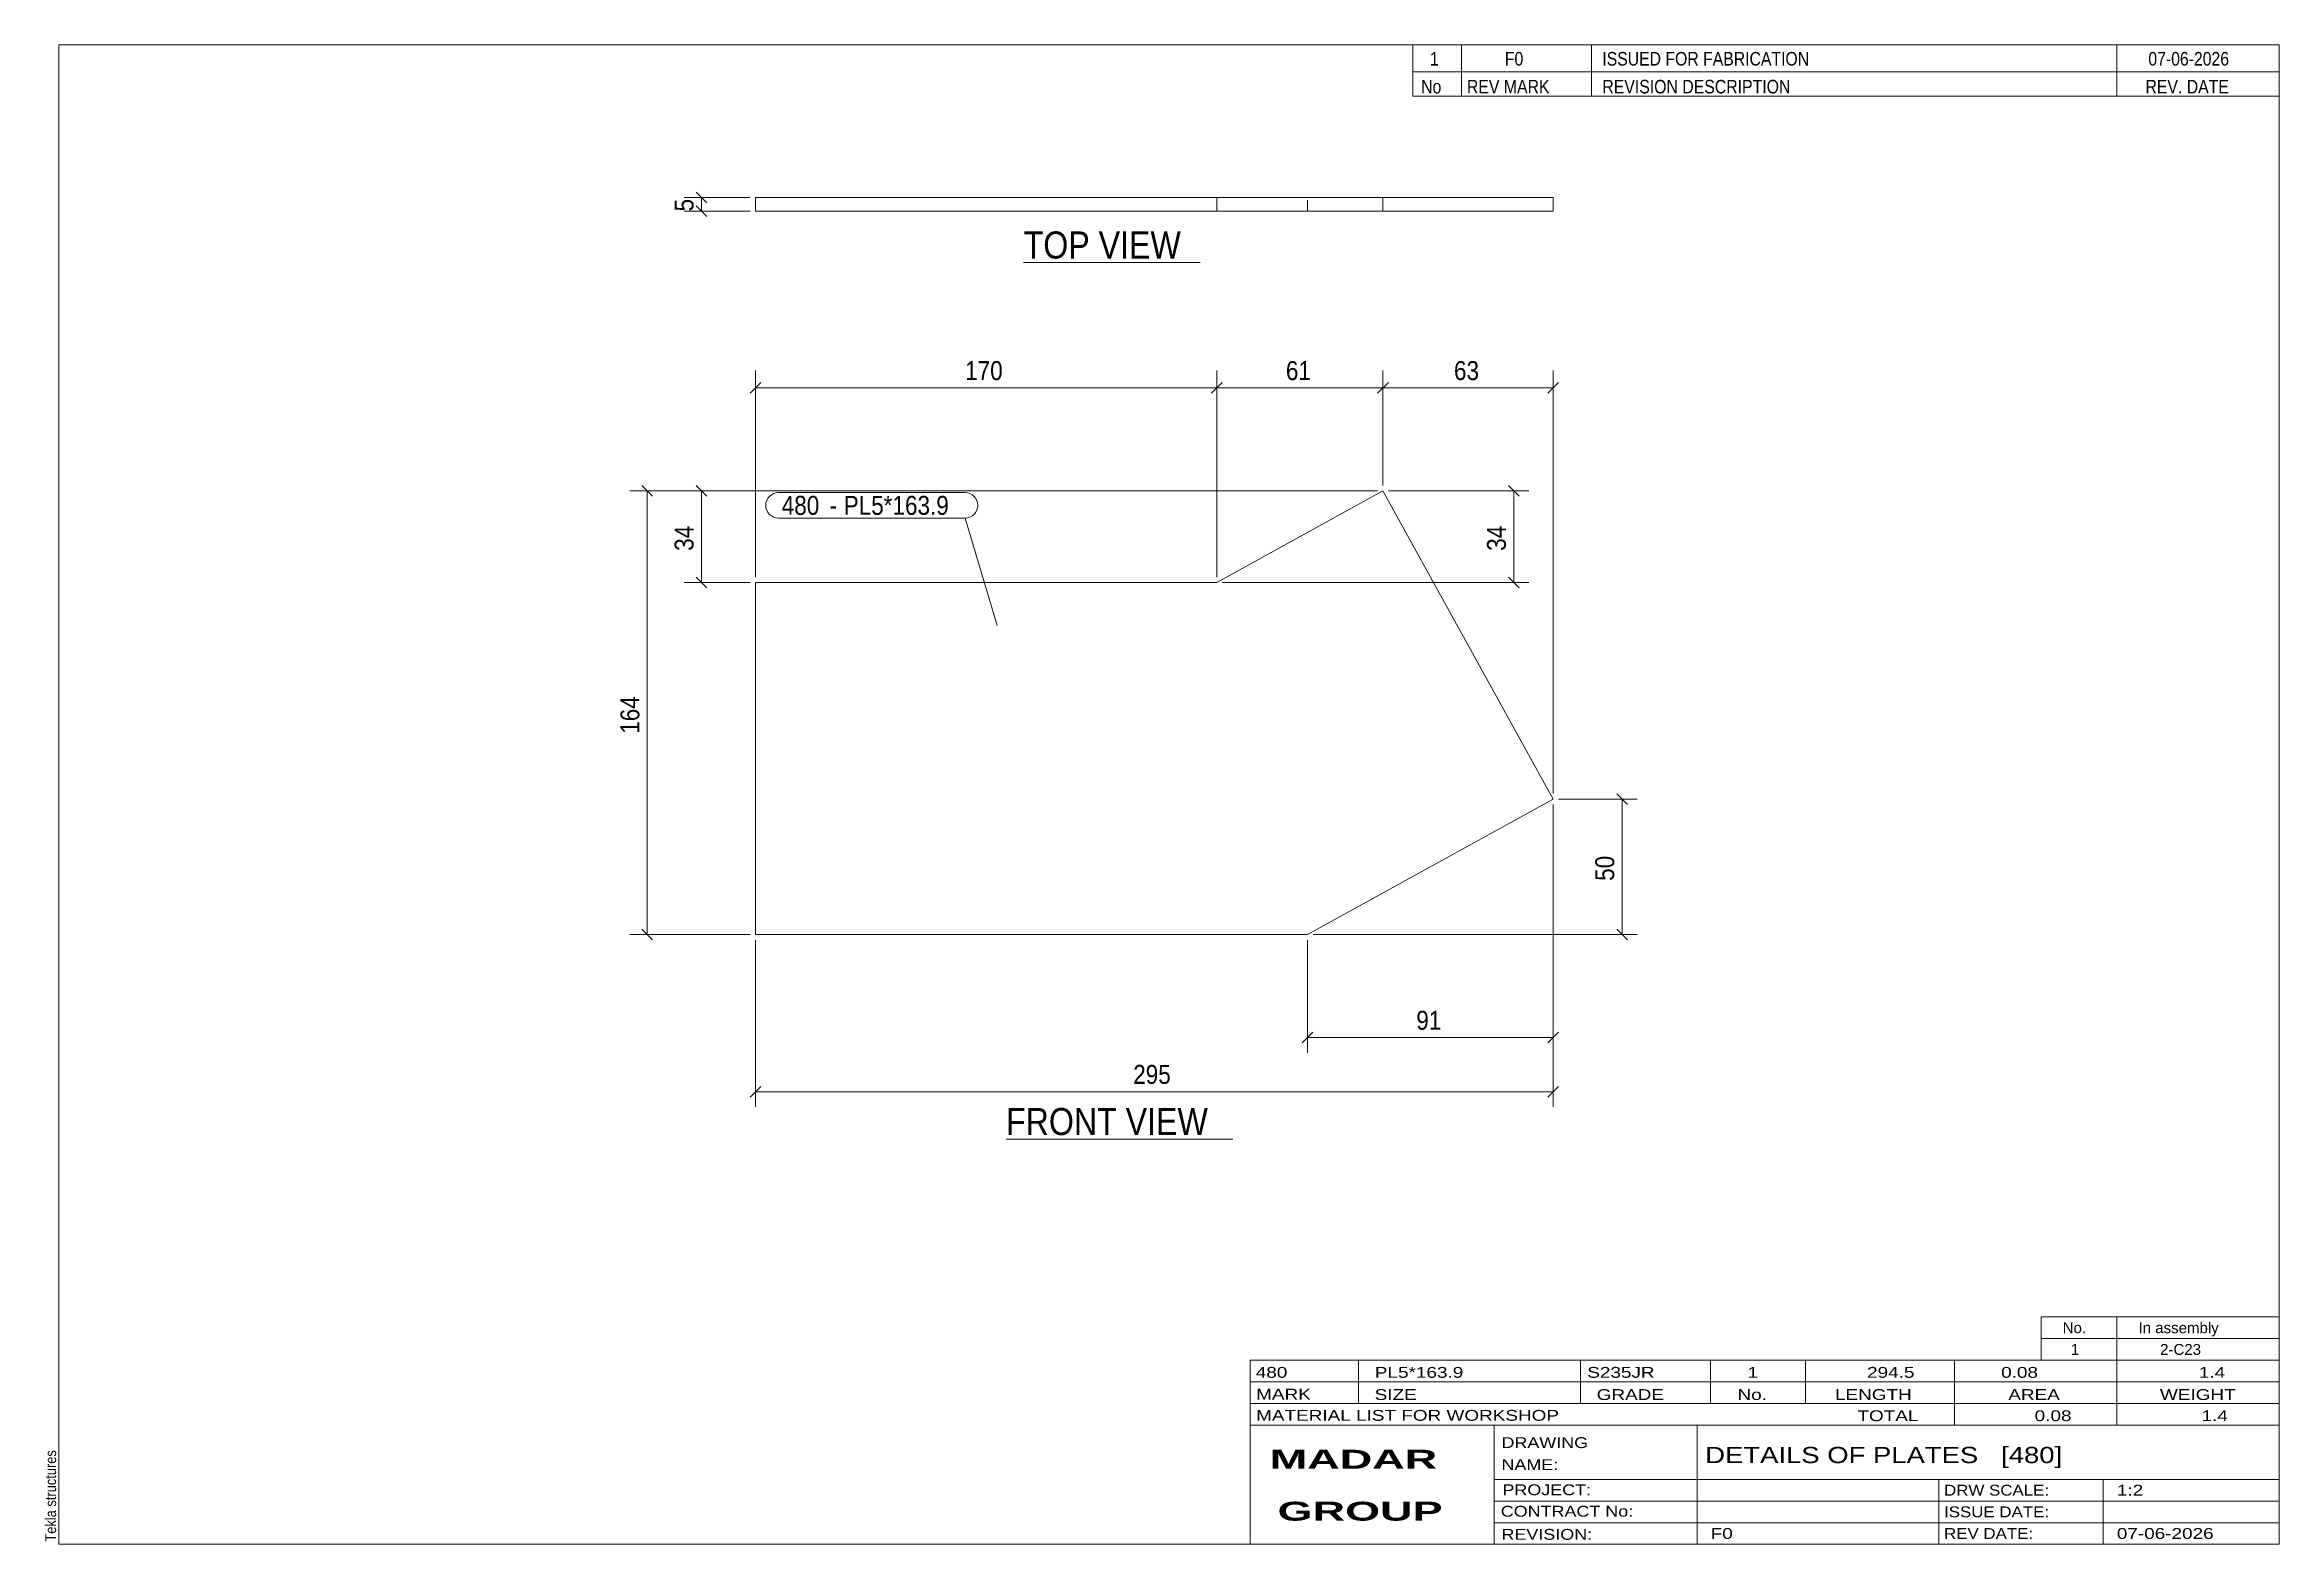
# Model space of a CAD drawing. Header units: millimetres. Extents: x 2 to 415, y 5 to 282.
import ezdxf

# ---------------------------------------------------------------- set-up
doc = ezdxf.new("R2010")
doc.units = ezdxf.units.MM
doc.linetypes.add('XKITLINE00', pattern=[0])
doc.linetypes.add('XKITLINE02', pattern=[4, 2, -2])
for name, color, linetype, lineweight in [('Dimensions', 7, 'Continuous', 0), ('DrawingSheet', 5, 'Continuous', 0), ('OtherObjectType', 7, 'Continuous', 0), ('Part', 2, 'Continuous', 0), ('PartMark', 7, 'Continuous', 0)]:
    doc.layers.add(name, color=color, linetype=linetype, lineweight=lineweight)
doc.styles.add('ARIAL', font='ARIAL.TTF')
doc.styles.add('ARIAL_BOLD', font='ARIALBD.TTF')
doc.styles.add('ARIAL_NARROW', font='ARIALN.TTF')

# ---------------------------------------------------------------- blocks, each defined once
blk = doc.blocks.new('*A1')
at = {"layer": 'Part', "color": 2, "linetype": 'XKITLINE00', "lineweight": 0}
for p, q in [((218.83, 182.64), (249.5, 199.57)), ((249.5, 199.57), (280.91, 142.66)), ((133.65, 117.64), (133.66, 182.64)), ((133.66, 182.64), (218.83, 182.64)), ((280.91, 142.66), (235.58, 117.64)), ((235.58, 117.64), (133.65, 117.64))]:
    blk.add_line(p, q, dxfattribs=at)
blk = doc.blocks.new('*A2')
at = {"layer": 'Part', "color": 2, "linetype": 'XKITLINE00', "lineweight": 0}
for p, q in [((133.65, 251.25), (133.65, 253.75)), ((280.91, 253.75), (133.66, 253.75)), ((133.66, 251.25), (133.66, 253.75)), ((218.83, 251.25), (218.83, 253.75)), ((249.5, 251.25), (249.5, 253.75)), ((280.91, 251.25), (280.91, 253.75)), ((249.5, 251.25), (133.66, 251.25)), ((280.91, 251.25), (249.5, 251.25))]:
    blk.add_line(p, q, dxfattribs=at)
at = {"layer": 'Part', "color": 7, "linetype": 'XKITLINE02', "lineweight": 0}
for p, q in [((133.66, 253.75), (133.65, 253.75)), ((235.58, 251.25), (235.58, 253.75)), ((133.65, 251.25), (133.66, 251.25)), ((133.66, 251.25), (133.65, 251.25))]:
    blk.add_line(p, q, dxfattribs=at)
blk = doc.blocks.new('*A3')
at = {"layer": 'DrawingSheet', "color": 5, "linetype": 'XKITLINE00', "lineweight": 0}
for p, q in [((415, 282), (5, 282)), ((5, 282), (5, 5)), ((415, 5), (415, 282)), ((5, 5), (415, 5))]:
    blk.add_line(p, q, dxfattribs=at)
at = {"layer": 'DrawingSheet', "color": 5, "style": 'ARIAL', "width": 0.85}
blk.add_text('Tekla structures', height=2, rotation=90, dxfattribs=at).set_placement((4.5, 5.5))
blk = doc.blocks.new('*A4')
at = {"layer": 'OtherObjectType', "color": 7, "linetype": 'XKITLINE00', "lineweight": 0}
for p, q in [((371, 47), (415, 47)), ((371, 43), (371, 47)), ((385, 43), (385, 47)), ((415, 43), (415, 47)), ((371, 43), (415, 43)), ((371, 39), (371, 43)), ((385, 39), (385, 43)), ((415, 39), (415, 43)), ((371, 39), (415, 39))]:
    blk.add_line(p, q, dxfattribs=at)
at = {"layer": 'OtherObjectType', "color": 7, "style": 'ARIAL_NARROW', "width": 1.211571}
for s, p in [('No.', (375, 44)), ('In assembly', (389, 44)), ('1', (376.5, 40)), ('2-C23', (392.99, 40))]:
    blk.add_text(s, height=2, dxfattribs=at).set_placement(p)
blk = doc.blocks.new('*A5')
at = {"layer": 'OtherObjectType', "color": 7, "linetype": 'XKITLINE00', "lineweight": 0}
for p, q in [((255, 282), (415, 282)), ((415, 282), (255, 282)), ((255, 282), (255, 277)), ((264, 282), (264, 277)), ((288, 282), (288, 277)), ((385, 282), (385, 277)), ((415, 282), (415, 277)), ((255, 277), (415, 277)), ((255, 277), (255, 272.5)), ((255, 277), (415, 277)), ((264, 277), (264, 272.5)), ((288, 277), (288, 272.5)), ((385, 277), (385, 272.5)), ((415, 277), (415, 272.5)), ((415, 272.5), (255, 272.5))]:
    blk.add_line(p, q, dxfattribs=at)
at = {"layer": 'OtherObjectType', "color": 7, "style": 'ARIAL_NARROW'}
for s, width, p in [('1', 1.017001, (258.16, 278.15)), ('F0', 1.017001, (272, 278.15)), ('ISSUED FOR FABRICATION', 1.017001, (290, 278.15)), ('07-06-2026', 1.017001, (390.82, 278.15)), ('No', 1.02, (256.54, 273)), ('REV MARK', 1.02, (265, 273)), ('REVISION DESCRIPTION', 1.02, (290, 273)), ('REV. DATE', 1.02, (390.28, 273))]:
    blk.add_text(s, height=2.5, dxfattribs=dict(at, width=width)).set_placement(p)
blk = doc.blocks.new('*A6')
at = {"layer": 'OtherObjectType', "color": 7, "linetype": 'XKITLINE00', "lineweight": 0}
for p, q in [((225, 39), (415, 39)), ((225, 39), (225, 35)), ((225, 39), (415, 39)), ((245, 35), (245, 39)), ((286, 35), (286, 39)), ((310, 35), (310, 39)), ((327.5, 35), (327.5, 39)), ((355, 35), (355, 39)), ((385, 35), (385, 39)), ((415, 35), (415, 39)), ((225, 35), (415, 35)), ((225, 35), (225, 5)), ((225, 35), (415, 35)), ((245, 31), (245, 35)), ((286, 31), (286, 35)), ((310, 31), (310, 35)), ((327.5, 31), (327.5, 35)), ((355, 31), (355, 35)), ((385, 31), (385, 35)), ((415, 31), (415, 35)), ((225, 31), (415, 31)), ((355, 27), (355, 31)), ((385, 27), (385, 31)), ((415, 27), (415, 31)), ((225, 27), (415, 27)), ((270, 21), (270, 27)), ((307.5, 17), (307.5, 27)), ((415, 21), (415, 27)), ((270, 21), (270, 5)), ((415, 17), (415, 21)), ((270, 17), (415, 17)), ((307.5, 5), (307.5, 17)), ((352.16, 13), (352.16, 17)), ((382.5, 5), (382.5, 17)), ((415, 13), (415, 17)), ((270, 13), (415, 13)), ((352.16, 5), (352.16, 13)), ((415, 9), (415, 13)), ((270, 9), (415, 9)), ((415, 5), (415, 9)), ((225, 5), (415, 5)), ((262.5, 5), (415, 5))]:
    blk.add_line(p, q, dxfattribs=at)
at = {"layer": 'OtherObjectType', "color": 7, "style": 'ARIAL_NARROW'}
for s, height, width, p in [('480', 2, 1.525501, (226.01, 35.76)), ('PL5*163.9', 2, 1.525501, (248, 35.76)), ('S235JR', 2, 1.525501, (287.22, 35.76)), ('1', 2, 1.525501, (316.82, 35.76)), ('294.5', 2, 1.525501, (338.88, 35.76)), ('0.08', 2, 1.525501, (363.64, 35.76)), ('1.4', 2, 1.525501, (400.14, 35.76)), ('MARK', 2, 1.525501, (226.08, 31.73)), ('SIZE', 2, 1.525501, (247.96, 31.66)), ('GRADE', 2, 1.525501, (288.96, 31.66)), ('No.', 2, 1.525501, (314.96, 31.66)), ('LENGTH', 2, 1.525501, (332.96, 31.66)), ('AREA', 2, 1.525501, (364.96, 31.66)), ('WEIGHT', 2, 1.525501, (392.96, 31.66)), ('MATERIAL LIST FOR WORKSHOP', 2, 1.525501, (226.08, 27.82)), ('TOTAL', 2, 1.525501, (337.1, 27.75)), ('0.08', 2, 1.525501, (369.83, 27.75)), ('1.4', 2, 1.525501, (400.63, 27.75)), ('DRAWING', 2, 1.445, (271.38, 22.78)), ('NAME:', 2, 1.445, (271.38, 18.72)), ('DETAILS OF PLATES   [480]', 3, 1.474651, (309, 20)), ('PROJECT:', 2, 1.445, (271.55, 14.07)), ('DRW SCALE:', 2, 1.36, (353.1, 14)), ('1:2', 2, 1.525501, (385, 14)), ('CONTRACT No:', 2, 1.445, (271.25, 10.11)), ('ISSUE DATE:', 2, 1.36, (353.1, 10)), ('REVISION:', 2, 1.445, (271.38, 5.84)), ('F0', 2, 1.525501, (310, 6)), ('REV DATE:', 2, 1.36, (353.1, 6)), ('07-06-2026', 2, 1.525501, (385, 6))]:
    blk.add_text(s, height=height, dxfattribs=dict(at, width=width)).set_placement(p)
at = {"layer": 'OtherObjectType', "color": 1, "style": 'ARIAL_BOLD', "width": 1.7}
for s, p in [('MADAR ', (228.58, 18.97)), ('GROUP', (230.03, 9.37))]:
    blk.add_text(s, height=3.5, dxfattribs=at).set_placement(p)
blk = doc.blocks.new('*A7')
at = {"layer": 'Dimensions', "color": 7, "linetype": 'XKITLINE00', "lineweight": 0}
for p, q in [((248.5, 199.57), (110.45, 199.57)), ((112.66, 200.56), (114.64, 198.58)), ((113.65, 117.64), (113.65, 199.57)), ((132.65, 117.64), (110.45, 117.64)), ((112.66, 118.63), (114.64, 116.65))]:
    blk.add_line(p, q, dxfattribs=at)
at = {"layer": 'Dimensions', "color": 3}
for p in [(113.65, 199.57), (113.65, 117.64)]:
    blk.add_point(p, dxfattribs=at)
at = {"layer": 'Dimensions', "color": 3, "style": 'ARIAL', "width": 0.85}
blk.add_text('164', height=3.5, rotation=90.0002, dxfattribs=at).set_placement((112.2, 154.71))
blk = doc.blocks.new('*A8')
at = {"layer": 'Dimensions', "color": 7, "linetype": 'XKITLINE00', "lineweight": 0}
for p, q in [((248.5, 199.57), (120.45, 199.57)), ((122.66, 200.56), (124.64, 198.58)), ((123.65, 182.64), (123.65, 199.57)), ((132.66, 182.64), (120.45, 182.64)), ((122.66, 183.63), (124.64, 181.65))]:
    blk.add_line(p, q, dxfattribs=at)
at = {"layer": 'Dimensions', "color": 3}
for p in [(123.65, 199.57), (123.65, 182.64)]:
    blk.add_point(p, dxfattribs=at)
at = {"layer": 'Dimensions', "color": 3, "style": 'ARIAL', "width": 0.85}
blk.add_text('34', height=3.5, rotation=90.0002, dxfattribs=at).set_placement((122.2, 188.51))
blk = doc.blocks.new('*A9')
at = {"layer": 'Dimensions', "color": 7, "linetype": 'XKITLINE00', "lineweight": 0}
for p, q in [((281.91, 142.66), (296.45, 142.66)), ((292.66, 143.65), (294.64, 141.67)), ((293.65, 117.64), (293.65, 142.66)), ((236.58, 117.64), (296.45, 117.64)), ((292.66, 118.63), (294.64, 116.65))]:
    blk.add_line(p, q, dxfattribs=at)
at = {"layer": 'Dimensions', "color": 3}
for p in [(293.65, 142.66), (293.65, 117.64)]:
    blk.add_point(p, dxfattribs=at)
at = {"layer": 'Dimensions', "color": 3, "style": 'ARIAL', "width": 0.85}
blk.add_text('50', height=3.5, rotation=90.0002, dxfattribs=at).set_placement((292.2, 127.55))
blk = doc.blocks.new('*A10')
at = {"layer": 'Dimensions', "color": 7, "linetype": 'XKITLINE00', "lineweight": 0}
for p, q in [((250.5, 199.57), (276.45, 199.57)), ((272.66, 200.56), (274.64, 198.58)), ((273.65, 182.64), (273.65, 199.57)), ((219.83, 182.64), (276.45, 182.64)), ((272.66, 183.63), (274.64, 181.65))]:
    blk.add_line(p, q, dxfattribs=at)
at = {"layer": 'Dimensions', "color": 3}
for p in [(273.65, 199.57), (273.65, 182.64)]:
    blk.add_point(p, dxfattribs=at)
at = {"layer": 'Dimensions', "color": 3, "style": 'ARIAL', "width": 0.85}
blk.add_text('34', height=3.5, rotation=90.0002, dxfattribs=at).set_placement((272.2, 188.51))
blk = doc.blocks.new('*A11')
at = {"layer": 'Dimensions', "color": 7, "linetype": 'XKITLINE00', "lineweight": 0}
for p, q in [((280.91, 141.66), (280.91, 85.8)), ((133.65, 116.64), (133.65, 85.8)), ((134.64, 89.59), (132.66, 87.61)), ((133.65, 88.6), (280.91, 88.6)), ((281.9, 89.59), (279.92, 87.61))]:
    blk.add_line(p, q, dxfattribs=at)
at = {"layer": 'Dimensions', "color": 3}
for p in [(133.65, 88.6), (280.91, 88.6)]:
    blk.add_point(p, dxfattribs=at)
at = {"layer": 'Dimensions', "color": 3, "style": 'ARIAL', "width": 0.85}
blk.add_text('295', height=3.5, dxfattribs=at).set_placement((203.38, 90.05))
blk = doc.blocks.new('*A12')
at = {"layer": 'Dimensions', "color": 7, "linetype": 'XKITLINE00', "lineweight": 0}
for p, q in [((280.91, 141.66), (280.91, 95.8)), ((235.58, 116.64), (235.58, 95.8)), ((236.57, 99.59), (234.59, 97.61)), ((281.9, 99.59), (279.92, 97.61)), ((235.58, 98.6), (280.91, 98.6))]:
    blk.add_line(p, q, dxfattribs=at)
at = {"layer": 'Dimensions', "color": 3}
for p in [(235.58, 98.6), (280.91, 98.6)]:
    blk.add_point(p, dxfattribs=at)
at = {"layer": 'Dimensions', "color": 3, "style": 'ARIAL', "width": 0.85}
blk.add_text('91', height=3.5, dxfattribs=at).set_placement((255.65, 100.05))
blk = doc.blocks.new('*A13')
at = {"layer": 'Dimensions', "color": 7, "linetype": 'XKITLINE00', "lineweight": 0}
for p, q in [((134.65, 219.59), (132.67, 217.61)), ((133.66, 183.64), (133.66, 221.8)), ((219.82, 219.59), (217.84, 217.61)), ((218.83, 183.64), (218.83, 221.8)), ((133.66, 218.6), (218.83, 218.6))]:
    blk.add_line(p, q, dxfattribs=at)
at = {"layer": 'Dimensions', "color": 3}
for p in [(133.66, 218.6), (218.83, 218.6)]:
    blk.add_point(p, dxfattribs=at)
at = {"layer": 'Dimensions', "color": 3, "style": 'ARIAL', "width": 0.85}
blk.add_text('170', height=3.5, dxfattribs=at).set_placement((172.35, 220.05))
blk = doc.blocks.new('*A14')
at = {"layer": 'Dimensions', "color": 7, "linetype": 'XKITLINE00', "lineweight": 0}
for p, q in [((219.82, 219.59), (217.84, 217.61)), ((218.83, 183.64), (218.83, 221.8)), ((250.49, 219.59), (248.51, 217.61)), ((249.5, 200.57), (249.5, 221.8)), ((218.83, 218.6), (249.5, 218.6))]:
    blk.add_line(p, q, dxfattribs=at)
at = {"layer": 'Dimensions', "color": 3}
for p in [(218.83, 218.6), (249.5, 218.6)]:
    blk.add_point(p, dxfattribs=at)
at = {"layer": 'Dimensions', "color": 3, "style": 'ARIAL', "width": 0.85}
blk.add_text('61', height=3.5, dxfattribs=at).set_placement((231.57, 220.05))
blk = doc.blocks.new('*A15')
at = {"layer": 'Dimensions', "color": 7, "linetype": 'XKITLINE00', "lineweight": 0}
for p, q in [((250.49, 219.59), (248.51, 217.61)), ((249.5, 200.57), (249.5, 221.8)), ((281.9, 219.59), (279.92, 217.61)), ((280.91, 143.66), (280.91, 221.8)), ((249.5, 218.6), (280.91, 218.6))]:
    blk.add_line(p, q, dxfattribs=at)
at = {"layer": 'Dimensions', "color": 3}
for p in [(249.5, 218.6), (280.91, 218.6)]:
    blk.add_point(p, dxfattribs=at)
at = {"layer": 'Dimensions', "color": 3, "style": 'ARIAL', "width": 0.85}
blk.add_text('63', height=3.5, dxfattribs=at).set_placement((262.61, 220.05))
blk = doc.blocks.new('*A16')
at = {"layer": 'PartMark', "color": 7, "linetype": 'XKITLINE00', "lineweight": 0}
for p, q in [((137.88, 199.26), (172.33, 199.26)), ((137.88, 194.56), (172.33, 194.56)), ((178.28, 174.69), (172.33, 194.56))]:
    blk.add_line(p, q, dxfattribs=at)
for centre, start, end in [((137.88, 196.91), 90, 270), ((172.33, 196.91), 270, 90)]:
    blk.add_arc(centre, 2.35, start, end, dxfattribs=at)
at = {"layer": 'PartMark', "color": 1, "style": 'ARIAL', "width": 0.85}
blk.add_text('480', height=3.5, dxfattribs=at).set_placement((138.48, 195.16))
at = {"layer": 'PartMark', "color": 3, "style": 'ARIAL', "width": 0.85}
for s, p in [('PL5*163.9', (149.92, 195.16)), ('-', (147.32, 195.16))]:
    blk.add_text(s, height=3.5, dxfattribs=at).set_placement(p)
blk = doc.blocks.new('*A17')
at = {"layer": 'OtherObjectType', "color": 7, "linetype": 'XKITLINE00', "lineweight": 0}
blk.add_line((179.9, 79.85), (221.75, 79.85), dxfattribs=at)
at = {"layer": 'OtherObjectType', "color": 3, "style": 'ARIAL', "width": 0.85}
blk.add_text('FRONT VIEW', height=5, dxfattribs=at).set_placement((179.9, 80.6))
blk = doc.blocks.new('*A18')
at = {"layer": 'Dimensions', "color": 7, "linetype": 'XKITLINE00', "lineweight": 0}
for p, q in [((132.65, 253.75), (120.45, 253.75)), ((122.66, 254.74), (124.64, 252.76)), ((122.66, 252.24), (124.64, 250.26)), ((123.65, 251.25), (123.65, 253.75)), ((132.65, 251.25), (120.45, 251.25))]:
    blk.add_line(p, q, dxfattribs=at)
at = {"layer": 'Dimensions', "color": 3}
for p in [(123.65, 253.75), (123.65, 251.25)]:
    blk.add_point(p, dxfattribs=at)
at = {"layer": 'Dimensions', "color": 3, "style": 'ARIAL', "width": 0.85}
blk.add_text('5', height=3.5, rotation=90.0002, dxfattribs=at).set_placement((122.2, 251.2))
blk = doc.blocks.new('*A19')
at = {"layer": 'OtherObjectType', "color": 7, "linetype": 'XKITLINE00', "lineweight": 0}
blk.add_line((183.15, 241.75), (215.75, 241.75), dxfattribs=at)
at = {"layer": 'OtherObjectType', "color": 3, "style": 'ARIAL', "width": 0.85}
blk.add_text('TOP VIEW', height=5, dxfattribs=at).set_placement((183.15, 242.5))

msp = doc.modelspace()

# ---------------------------------------------------------------- block references
at = {"lineweight": 0}
for name in ['*A3', '*A5', '*A18', '*A2', '*A19', '*A13', '*A14', '*A15', '*A7', '*A8', '*A1', '*A16', '*A10', '*A11', '*A12', '*A9', '*A17', '*A4', '*A6']:
    msp.add_blockref(name, (0, 0), dxfattribs=at)

doc.saveas('drawing.dxf')
